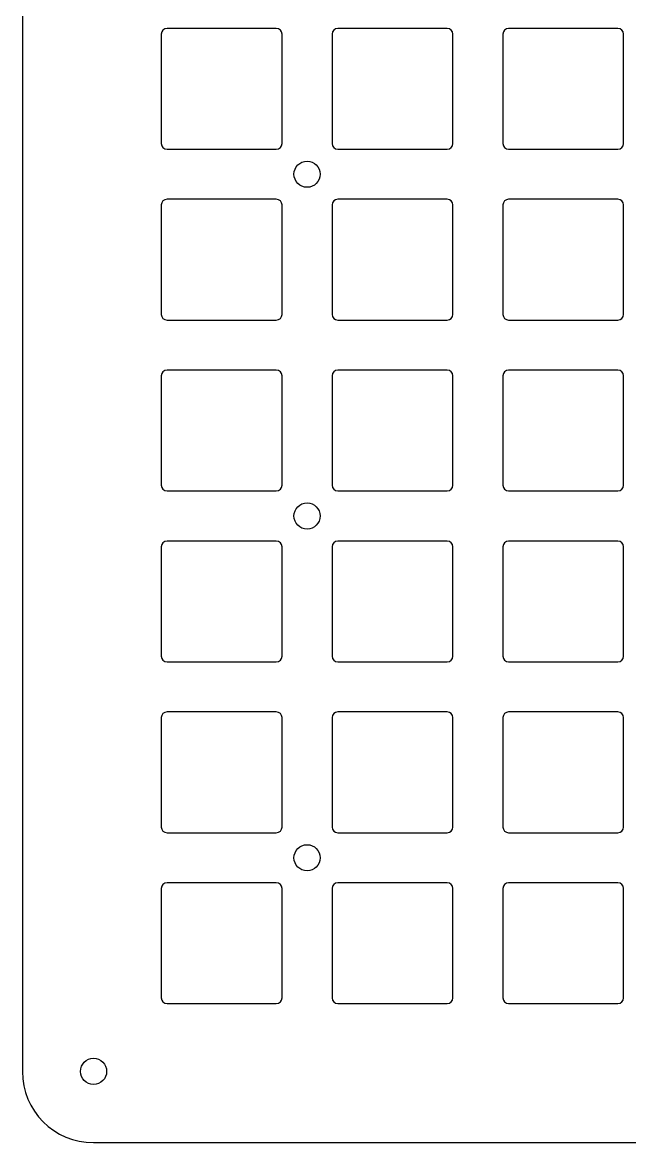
# Model space of a CAD drawing. Header units: millimetres. Extents: x -12 to 188, y -12 to 188.
# Drawn here: x -12.5 to 40.8, y -12.5 to 85.8 of the extents above; entities that cross this region are included whole.
import ezdxf

# ---------------------------------------------------------------- set-up
doc = ezdxf.new("R2010")
doc.units = ezdxf.units.MM
doc.layers.add('Body', color=7, linetype='CONTINUOUS')

msp = doc.modelspace()

# ---------------------------------------------------------------- linework, layer by layer
at = {"layer": 'Body'}
for p, q in [((-12.5, 181.25), (-12.5, -6.25)), ((-12.5, 181.25, -3), (-12.5, -6.25, -3)), ((-12.5, 181.25), (-12.5, -6.25)), ((-12.5, 181.25, -3), (-12.5, -6.25, -3)), ((-0.3, 84.8), (-0.3, 75.2)), ((-0.3, 84.8, -3), (-0.3, 75.2, -3)), ((-0.3, 84.8), (-0.3, 75.2)), ((-0.3, 84.8, -3), (-0.3, 75.2, -3)), ((-0.3, 84.8), (-0.3, 84.8, -3)), ((-0.3, 84.8), (-0.3, 84.8, -3)), ((9.8, 85.3), (0.2, 85.3)), ((9.8, 85.3, -3), (0.2, 85.3, -3)), ((0.2, 85.3), (0.2, 85.3, -3)), ((9.8, 85.3), (0.2, 85.3)), ((0.2, 85.3), (0.2, 85.3, -3)), ((9.8, 85.3, -3), (0.2, 85.3, -3)), ((9.8, 85.3), (9.8, 85.3, -3)), ((9.8, 85.3), (9.8, 85.3, -3)), ((10.3, 75.2), (10.3, 84.8)), ((10.3, 75.2, -3), (10.3, 84.8, -3)), ((10.3, 75.2), (10.3, 84.8)), ((10.3, 84.8), (10.3, 84.8, -3)), ((10.3, 75.2, -3), (10.3, 84.8, -3)), ((10.3, 84.8), (10.3, 84.8, -3)), ((14.7, 84.8), (14.7, 75.2)), ((14.7, 84.8, -3), (14.7, 75.2, -3)), ((14.7, 84.8), (14.7, 75.2)), ((14.7, 84.8, -3), (14.7, 75.2, -3)), ((14.7, 84.8), (14.7, 84.8, -3)), ((14.7, 84.8), (14.7, 84.8, -3)), ((24.8, 85.3), (15.2, 85.3)), ((24.8, 85.3, -3), (15.2, 85.3, -3)), ((15.2, 85.3), (15.2, 85.3, -3)), ((24.8, 85.3), (15.2, 85.3)), ((15.2, 85.3), (15.2, 85.3, -3)), ((24.8, 85.3, -3), (15.2, 85.3, -3)), ((24.8, 85.3), (24.8, 85.3, -3)), ((24.8, 85.3), (24.8, 85.3, -3)), ((25.3, 75.2), (25.3, 84.8)), ((25.3, 75.2, -3), (25.3, 84.8, -3)), ((25.3, 75.2), (25.3, 84.8)), ((25.3, 84.8), (25.3, 84.8, -3)), ((25.3, 75.2, -3), (25.3, 84.8, -3)), ((25.3, 84.8), (25.3, 84.8, -3)), ((29.7, 84.8), (29.7, 75.2)), ((29.7, 84.8, -3), (29.7, 75.2, -3)), ((29.7, 84.8), (29.7, 75.2)), ((29.7, 84.8, -3), (29.7, 75.2, -3)), ((29.7, 84.8), (29.7, 84.8, -3)), ((29.7, 84.8), (29.7, 84.8, -3)), ((39.8, 85.3), (30.2, 85.3)), ((39.8, 85.3, -3), (30.2, 85.3, -3)), ((30.2, 85.3), (30.2, 85.3, -3)), ((39.8, 85.3), (30.2, 85.3)), ((30.2, 85.3), (30.2, 85.3, -3)), ((39.8, 85.3, -3), (30.2, 85.3, -3)), ((39.8, 85.3), (39.8, 85.3, -3)), ((39.8, 85.3), (39.8, 85.3, -3)), ((40.3, 75.2), (40.3, 84.8)), ((40.3, 75.2, -3), (40.3, 84.8, -3)), ((40.3, 75.2), (40.3, 84.8)), ((40.3, 84.8), (40.3, 84.8, -3)), ((40.3, 75.2, -3), (40.3, 84.8, -3)), ((40.3, 84.8), (40.3, 84.8, -3)), ((-0.3, 75.2), (-0.3, 75.2, -3)), ((-0.3, 75.2), (-0.3, 75.2, -3)), ((10.3, 75.2), (10.3, 75.2, -3)), ((10.3, 75.2), (10.3, 75.2, -3)), ((14.7, 75.2), (14.7, 75.2, -3)), ((14.7, 75.2), (14.7, 75.2, -3)), ((25.3, 75.2), (25.3, 75.2, -3)), ((25.3, 75.2), (25.3, 75.2, -3)), ((29.7, 75.2), (29.7, 75.2, -3)), ((29.7, 75.2), (29.7, 75.2, -3)), ((40.3, 75.2), (40.3, 75.2, -3)), ((40.3, 75.2), (40.3, 75.2, -3)), ((0.2, 74.7), (9.8, 74.7)), ((0.2, 74.7, -3), (9.8, 74.7, -3)), ((0.2, 74.7), (9.8, 74.7)), ((0.2, 74.7, -3), (9.8, 74.7, -3)), ((0.2, 74.7), (0.2, 74.7, -3)), ((0.2, 74.7), (0.2, 74.7, -3)), ((9.8, 74.7), (9.8, 74.7, -3)), ((9.8, 74.7), (9.8, 74.7, -3)), ((15.2, 74.7), (24.8, 74.7)), ((15.2, 74.7, -3), (24.8, 74.7, -3)), ((15.2, 74.7), (24.8, 74.7)), ((15.2, 74.7, -3), (24.8, 74.7, -3)), ((15.2, 74.7), (15.2, 74.7, -3)), ((15.2, 74.7), (15.2, 74.7, -3)), ((24.8, 74.7), (24.8, 74.7, -3)), ((24.8, 74.7), (24.8, 74.7, -3)), ((30.2, 74.7), (39.8, 74.7)), ((30.2, 74.7, -3), (39.8, 74.7, -3)), ((30.2, 74.7), (39.8, 74.7)), ((30.2, 74.7, -3), (39.8, 74.7, -3)), ((30.2, 74.7), (30.2, 74.7, -3)), ((30.2, 74.7), (30.2, 74.7, -3)), ((39.8, 74.7), (39.8, 74.7, -3)), ((39.8, 74.7), (39.8, 74.7, -3)), ((13.65, 72.5), (13.65, 72.5, -3)), ((13.65, 72.5), (13.65, 72.5, -3)), ((9.8, 70.3), (0.2, 70.3)), ((9.8, 70.3, -3), (0.2, 70.3, -3)), ((0.2, 70.3), (0.2, 70.3, -3)), ((9.8, 70.3), (0.2, 70.3)), ((0.2, 70.3), (0.2, 70.3, -3)), ((9.8, 70.3, -3), (0.2, 70.3, -3)), ((9.8, 70.3), (9.8, 70.3, -3)), ((9.8, 70.3), (9.8, 70.3, -3)), ((24.8, 70.3), (15.2, 70.3)), ((24.8, 70.3, -3), (15.2, 70.3, -3)), ((15.2, 70.3), (15.2, 70.3, -3)), ((24.8, 70.3), (15.2, 70.3)), ((15.2, 70.3), (15.2, 70.3, -3)), ((24.8, 70.3, -3), (15.2, 70.3, -3)), ((24.8, 70.3), (24.8, 70.3, -3)), ((24.8, 70.3), (24.8, 70.3, -3)), ((39.8, 70.3), (30.2, 70.3)), ((39.8, 70.3, -3), (30.2, 70.3, -3)), ((30.2, 70.3), (30.2, 70.3, -3)), ((39.8, 70.3), (30.2, 70.3)), ((30.2, 70.3), (30.2, 70.3, -3)), ((39.8, 70.3, -3), (30.2, 70.3, -3)), ((39.8, 70.3), (39.8, 70.3, -3)), ((39.8, 70.3), (39.8, 70.3, -3)), ((-0.3, 69.8), (-0.3, 60.2)), ((-0.3, 69.8, -3), (-0.3, 60.2, -3)), ((-0.3, 69.8), (-0.3, 60.2)), ((-0.3, 69.8, -3), (-0.3, 60.2, -3)), ((-0.3, 69.8), (-0.3, 69.8, -3)), ((-0.3, 69.8), (-0.3, 69.8, -3)), ((10.3, 60.2), (10.3, 69.8)), ((10.3, 60.2, -3), (10.3, 69.8, -3)), ((10.3, 60.2), (10.3, 69.8)), ((10.3, 69.8), (10.3, 69.8, -3)), ((10.3, 60.2, -3), (10.3, 69.8, -3)), ((10.3, 69.8), (10.3, 69.8, -3)), ((14.7, 69.8), (14.7, 60.2)), ((14.7, 69.8, -3), (14.7, 60.2, -3)), ((14.7, 69.8), (14.7, 60.2)), ((14.7, 69.8, -3), (14.7, 60.2, -3)), ((14.7, 69.8), (14.7, 69.8, -3)), ((14.7, 69.8), (14.7, 69.8, -3)), ((25.3, 60.2), (25.3, 69.8)), ((25.3, 60.2, -3), (25.3, 69.8, -3)), ((25.3, 60.2), (25.3, 69.8)), ((25.3, 69.8), (25.3, 69.8, -3)), ((25.3, 60.2, -3), (25.3, 69.8, -3)), ((25.3, 69.8), (25.3, 69.8, -3)), ((29.7, 69.8), (29.7, 60.2)), ((29.7, 69.8, -3), (29.7, 60.2, -3)), ((29.7, 69.8), (29.7, 60.2)), ((29.7, 69.8, -3), (29.7, 60.2, -3)), ((29.7, 69.8), (29.7, 69.8, -3)), ((29.7, 69.8), (29.7, 69.8, -3)), ((40.3, 60.2), (40.3, 69.8)), ((40.3, 60.2, -3), (40.3, 69.8, -3)), ((40.3, 60.2), (40.3, 69.8)), ((40.3, 69.8), (40.3, 69.8, -3)), ((40.3, 60.2, -3), (40.3, 69.8, -3)), ((40.3, 69.8), (40.3, 69.8, -3)), ((-0.3, 60.2), (-0.3, 60.2, -3)), ((-0.3, 60.2), (-0.3, 60.2, -3)), ((10.3, 60.2), (10.3, 60.2, -3)), ((10.3, 60.2), (10.3, 60.2, -3)), ((14.7, 60.2), (14.7, 60.2, -3)), ((14.7, 60.2), (14.7, 60.2, -3)), ((25.3, 60.2), (25.3, 60.2, -3)), ((25.3, 60.2), (25.3, 60.2, -3)), ((29.7, 60.2), (29.7, 60.2, -3)), ((29.7, 60.2), (29.7, 60.2, -3)), ((40.3, 60.2), (40.3, 60.2, -3)), ((40.3, 60.2), (40.3, 60.2, -3)), ((0.2, 59.7), (9.8, 59.7)), ((0.2, 59.7, -3), (9.8, 59.7, -3)), ((0.2, 59.7), (9.8, 59.7)), ((0.2, 59.7, -3), (9.8, 59.7, -3)), ((0.2, 59.7), (0.2, 59.7, -3)), ((0.2, 59.7), (0.2, 59.7, -3)), ((9.8, 59.7), (9.8, 59.7, -3)), ((9.8, 59.7), (9.8, 59.7, -3)), ((15.2, 59.7), (24.8, 59.7)), ((15.2, 59.7, -3), (24.8, 59.7, -3)), ((15.2, 59.7), (24.8, 59.7)), ((15.2, 59.7, -3), (24.8, 59.7, -3)), ((15.2, 59.7), (15.2, 59.7, -3)), ((15.2, 59.7), (15.2, 59.7, -3)), ((24.8, 59.7), (24.8, 59.7, -3)), ((24.8, 59.7), (24.8, 59.7, -3)), ((30.2, 59.7), (39.8, 59.7)), ((30.2, 59.7, -3), (39.8, 59.7, -3)), ((30.2, 59.7), (39.8, 59.7)), ((30.2, 59.7, -3), (39.8, 59.7, -3)), ((30.2, 59.7), (30.2, 59.7, -3)), ((30.2, 59.7), (30.2, 59.7, -3)), ((39.8, 59.7), (39.8, 59.7, -3)), ((39.8, 59.7), (39.8, 59.7, -3)), ((9.8, 55.3), (0.2, 55.3)), ((9.8, 55.3, -3), (0.2, 55.3, -3)), ((0.2, 55.3), (0.2, 55.3, -3)), ((9.8, 55.3), (0.2, 55.3)), ((0.2, 55.3), (0.2, 55.3, -3)), ((9.8, 55.3, -3), (0.2, 55.3, -3)), ((9.8, 55.3), (9.8, 55.3, -3)), ((9.8, 55.3), (9.8, 55.3, -3)), ((24.8, 55.3), (15.2, 55.3)), ((24.8, 55.3, -3), (15.2, 55.3, -3)), ((15.2, 55.3), (15.2, 55.3, -3)), ((24.8, 55.3), (15.2, 55.3)), ((15.2, 55.3), (15.2, 55.3, -3)), ((24.8, 55.3, -3), (15.2, 55.3, -3)), ((24.8, 55.3), (24.8, 55.3, -3)), ((24.8, 55.3), (24.8, 55.3, -3)), ((39.8, 55.3), (30.2, 55.3)), ((39.8, 55.3, -3), (30.2, 55.3, -3)), ((30.2, 55.3), (30.2, 55.3, -3)), ((39.8, 55.3), (30.2, 55.3)), ((30.2, 55.3), (30.2, 55.3, -3)), ((39.8, 55.3, -3), (30.2, 55.3, -3)), ((39.8, 55.3), (39.8, 55.3, -3)), ((39.8, 55.3), (39.8, 55.3, -3)), ((-0.3, 54.8), (-0.3, 45.2)), ((-0.3, 54.8, -3), (-0.3, 45.2, -3)), ((-0.3, 54.8), (-0.3, 45.2)), ((-0.3, 54.8, -3), (-0.3, 45.2, -3)), ((-0.3, 54.8), (-0.3, 54.8, -3)), ((-0.3, 54.8), (-0.3, 54.8, -3)), ((10.3, 45.2), (10.3, 54.8)), ((10.3, 45.2, -3), (10.3, 54.8, -3)), ((10.3, 45.2), (10.3, 54.8)), ((10.3, 54.8), (10.3, 54.8, -3)), ((10.3, 45.2, -3), (10.3, 54.8, -3)), ((10.3, 54.8), (10.3, 54.8, -3)), ((14.7, 54.8), (14.7, 45.2)), ((14.7, 54.8, -3), (14.7, 45.2, -3)), ((14.7, 54.8), (14.7, 45.2)), ((14.7, 54.8, -3), (14.7, 45.2, -3)), ((14.7, 54.8), (14.7, 54.8, -3)), ((14.7, 54.8), (14.7, 54.8, -3)), ((25.3, 45.2), (25.3, 54.8)), ((25.3, 45.2, -3), (25.3, 54.8, -3)), ((25.3, 45.2), (25.3, 54.8)), ((25.3, 54.8), (25.3, 54.8, -3)), ((25.3, 45.2, -3), (25.3, 54.8, -3)), ((25.3, 54.8), (25.3, 54.8, -3)), ((29.7, 54.8), (29.7, 45.2)), ((29.7, 54.8, -3), (29.7, 45.2, -3)), ((29.7, 54.8), (29.7, 45.2)), ((29.7, 54.8, -3), (29.7, 45.2, -3)), ((29.7, 54.8), (29.7, 54.8, -3)), ((29.7, 54.8), (29.7, 54.8, -3)), ((40.3, 45.2), (40.3, 54.8)), ((40.3, 45.2, -3), (40.3, 54.8, -3)), ((40.3, 45.2), (40.3, 54.8)), ((40.3, 54.8), (40.3, 54.8, -3)), ((40.3, 45.2, -3), (40.3, 54.8, -3)), ((40.3, 54.8), (40.3, 54.8, -3)), ((-0.3, 45.2), (-0.3, 45.2, -3)), ((-0.3, 45.2), (-0.3, 45.2, -3)), ((0.2, 44.7), (9.8, 44.7)), ((0.2, 44.7, -3), (9.8, 44.7, -3)), ((0.2, 44.7), (9.8, 44.7)), ((0.2, 44.7, -3), (9.8, 44.7, -3)), ((0.2, 44.7), (0.2, 44.7, -3)), ((0.2, 44.7), (0.2, 44.7, -3)), ((9.8, 44.7), (9.8, 44.7, -3)), ((9.8, 44.7), (9.8, 44.7, -3)), ((10.3, 45.2), (10.3, 45.2, -3)), ((10.3, 45.2), (10.3, 45.2, -3)), ((14.7, 45.2), (14.7, 45.2, -3)), ((14.7, 45.2), (14.7, 45.2, -3)), ((15.2, 44.7), (24.8, 44.7)), ((15.2, 44.7, -3), (24.8, 44.7, -3)), ((15.2, 44.7), (24.8, 44.7)), ((15.2, 44.7, -3), (24.8, 44.7, -3)), ((15.2, 44.7), (15.2, 44.7, -3)), ((15.2, 44.7), (15.2, 44.7, -3)), ((24.8, 44.7), (24.8, 44.7, -3)), ((24.8, 44.7), (24.8, 44.7, -3)), ((25.3, 45.2), (25.3, 45.2, -3)), ((25.3, 45.2), (25.3, 45.2, -3)), ((29.7, 45.2), (29.7, 45.2, -3)), ((29.7, 45.2), (29.7, 45.2, -3)), ((30.2, 44.7), (39.8, 44.7)), ((30.2, 44.7, -3), (39.8, 44.7, -3)), ((30.2, 44.7), (39.8, 44.7)), ((30.2, 44.7, -3), (39.8, 44.7, -3)), ((30.2, 44.7), (30.2, 44.7, -3)), ((30.2, 44.7), (30.2, 44.7, -3)), ((39.8, 44.7), (39.8, 44.7, -3)), ((39.8, 44.7), (39.8, 44.7, -3)), ((40.3, 45.2), (40.3, 45.2, -3)), ((40.3, 45.2), (40.3, 45.2, -3)), ((13.65, 42.5), (13.65, 42.5, -3)), ((13.65, 42.5), (13.65, 42.5, -3)), ((-0.3, 39.8), (-0.3, 30.2)), ((-0.3, 39.8, -3), (-0.3, 30.2, -3)), ((-0.3, 39.8), (-0.3, 30.2)), ((-0.3, 39.8, -3), (-0.3, 30.2, -3)), ((-0.3, 39.8), (-0.3, 39.8, -3)), ((-0.3, 39.8), (-0.3, 39.8, -3)), ((9.8, 40.3), (0.2, 40.3)), ((9.8, 40.3, -3), (0.2, 40.3, -3)), ((0.2, 40.3), (0.2, 40.3, -3)), ((9.8, 40.3), (0.2, 40.3)), ((0.2, 40.3), (0.2, 40.3, -3)), ((9.8, 40.3, -3), (0.2, 40.3, -3)), ((9.8, 40.3), (9.8, 40.3, -3)), ((9.8, 40.3), (9.8, 40.3, -3)), ((10.3, 30.2), (10.3, 39.8)), ((10.3, 30.2, -3), (10.3, 39.8, -3)), ((10.3, 30.2), (10.3, 39.8)), ((10.3, 39.8), (10.3, 39.8, -3)), ((10.3, 30.2, -3), (10.3, 39.8, -3)), ((10.3, 39.8), (10.3, 39.8, -3)), ((14.7, 39.8), (14.7, 30.2)), ((14.7, 39.8, -3), (14.7, 30.2, -3)), ((14.7, 39.8), (14.7, 30.2)), ((14.7, 39.8, -3), (14.7, 30.2, -3)), ((14.7, 39.8), (14.7, 39.8, -3)), ((14.7, 39.8), (14.7, 39.8, -3)), ((24.8, 40.3), (15.2, 40.3)), ((24.8, 40.3, -3), (15.2, 40.3, -3)), ((15.2, 40.3), (15.2, 40.3, -3)), ((24.8, 40.3), (15.2, 40.3)), ((15.2, 40.3), (15.2, 40.3, -3)), ((24.8, 40.3, -3), (15.2, 40.3, -3)), ((24.8, 40.3), (24.8, 40.3, -3)), ((24.8, 40.3), (24.8, 40.3, -3)), ((25.3, 30.2), (25.3, 39.8)), ((25.3, 30.2, -3), (25.3, 39.8, -3)), ((25.3, 30.2), (25.3, 39.8)), ((25.3, 39.8), (25.3, 39.8, -3)), ((25.3, 30.2, -3), (25.3, 39.8, -3)), ((25.3, 39.8), (25.3, 39.8, -3)), ((29.7, 39.8), (29.7, 30.2)), ((29.7, 39.8, -3), (29.7, 30.2, -3)), ((29.7, 39.8), (29.7, 30.2)), ((29.7, 39.8, -3), (29.7, 30.2, -3)), ((29.7, 39.8), (29.7, 39.8, -3)), ((29.7, 39.8), (29.7, 39.8, -3)), ((39.8, 40.3), (30.2, 40.3)), ((39.8, 40.3, -3), (30.2, 40.3, -3)), ((30.2, 40.3), (30.2, 40.3, -3)), ((39.8, 40.3), (30.2, 40.3)), ((30.2, 40.3), (30.2, 40.3, -3)), ((39.8, 40.3, -3), (30.2, 40.3, -3)), ((39.8, 40.3), (39.8, 40.3, -3)), ((39.8, 40.3), (39.8, 40.3, -3)), ((40.3, 30.2), (40.3, 39.8)), ((40.3, 30.2, -3), (40.3, 39.8, -3)), ((40.3, 30.2), (40.3, 39.8)), ((40.3, 39.8), (40.3, 39.8, -3)), ((40.3, 30.2, -3), (40.3, 39.8, -3)), ((40.3, 39.8), (40.3, 39.8, -3)), ((-0.3, 30.2), (-0.3, 30.2, -3)), ((-0.3, 30.2), (-0.3, 30.2, -3)), ((0.2, 29.7), (9.8, 29.7)), ((0.2, 29.7, -3), (9.8, 29.7, -3)), ((0.2, 29.7), (9.8, 29.7)), ((0.2, 29.7, -3), (9.8, 29.7, -3)), ((0.2, 29.7), (0.2, 29.7, -3)), ((0.2, 29.7), (0.2, 29.7, -3)), ((9.8, 29.7), (9.8, 29.7, -3)), ((9.8, 29.7), (9.8, 29.7, -3)), ((10.3, 30.2), (10.3, 30.2, -3)), ((10.3, 30.2), (10.3, 30.2, -3)), ((14.7, 30.2), (14.7, 30.2, -3)), ((14.7, 30.2), (14.7, 30.2, -3)), ((15.2, 29.7), (24.8, 29.7)), ((15.2, 29.7, -3), (24.8, 29.7, -3)), ((15.2, 29.7), (24.8, 29.7)), ((15.2, 29.7, -3), (24.8, 29.7, -3)), ((15.2, 29.7), (15.2, 29.7, -3)), ((15.2, 29.7), (15.2, 29.7, -3)), ((24.8, 29.7), (24.8, 29.7, -3)), ((24.8, 29.7), (24.8, 29.7, -3)), ((25.3, 30.2), (25.3, 30.2, -3)), ((25.3, 30.2), (25.3, 30.2, -3)), ((29.7, 30.2), (29.7, 30.2, -3)), ((29.7, 30.2), (29.7, 30.2, -3)), ((30.2, 29.7), (39.8, 29.7)), ((30.2, 29.7, -3), (39.8, 29.7, -3)), ((30.2, 29.7), (39.8, 29.7)), ((30.2, 29.7, -3), (39.8, 29.7, -3)), ((30.2, 29.7), (30.2, 29.7, -3)), ((30.2, 29.7), (30.2, 29.7, -3)), ((39.8, 29.7), (39.8, 29.7, -3)), ((39.8, 29.7), (39.8, 29.7, -3)), ((40.3, 30.2), (40.3, 30.2, -3)), ((40.3, 30.2), (40.3, 30.2, -3)), ((-0.3, 24.8), (-0.3, 15.2)), ((-0.3, 24.8, -3), (-0.3, 15.2, -3)), ((-0.3, 24.8), (-0.3, 15.2)), ((-0.3, 24.8, -3), (-0.3, 15.2, -3)), ((-0.3, 24.8), (-0.3, 24.8, -3)), ((-0.3, 24.8), (-0.3, 24.8, -3)), ((9.8, 25.3), (0.2, 25.3)), ((9.8, 25.3, -3), (0.2, 25.3, -3)), ((0.2, 25.3), (0.2, 25.3, -3)), ((9.8, 25.3), (0.2, 25.3)), ((0.2, 25.3), (0.2, 25.3, -3)), ((9.8, 25.3, -3), (0.2, 25.3, -3)), ((9.8, 25.3), (9.8, 25.3, -3)), ((9.8, 25.3), (9.8, 25.3, -3)), ((10.3, 15.2), (10.3, 24.8)), ((10.3, 15.2, -3), (10.3, 24.8, -3)), ((10.3, 15.2), (10.3, 24.8)), ((10.3, 24.8), (10.3, 24.8, -3)), ((10.3, 15.2, -3), (10.3, 24.8, -3)), ((10.3, 24.8), (10.3, 24.8, -3)), ((14.7, 24.8), (14.7, 15.2)), ((14.7, 24.8, -3), (14.7, 15.2, -3)), ((14.7, 24.8), (14.7, 15.2)), ((14.7, 24.8, -3), (14.7, 15.2, -3)), ((14.7, 24.8), (14.7, 24.8, -3)), ((14.7, 24.8), (14.7, 24.8, -3)), ((24.8, 25.3), (15.2, 25.3)), ((24.8, 25.3, -3), (15.2, 25.3, -3)), ((15.2, 25.3), (15.2, 25.3, -3)), ((24.8, 25.3), (15.2, 25.3)), ((15.2, 25.3), (15.2, 25.3, -3)), ((24.8, 25.3, -3), (15.2, 25.3, -3)), ((24.8, 25.3), (24.8, 25.3, -3)), ((24.8, 25.3), (24.8, 25.3, -3)), ((25.3, 15.2), (25.3, 24.8)), ((25.3, 15.2, -3), (25.3, 24.8, -3)), ((25.3, 15.2), (25.3, 24.8)), ((25.3, 24.8), (25.3, 24.8, -3)), ((25.3, 15.2, -3), (25.3, 24.8, -3)), ((25.3, 24.8), (25.3, 24.8, -3)), ((29.7, 24.8), (29.7, 15.2)), ((29.7, 24.8, -3), (29.7, 15.2, -3)), ((29.7, 24.8), (29.7, 15.2)), ((29.7, 24.8, -3), (29.7, 15.2, -3)), ((29.7, 24.8), (29.7, 24.8, -3)), ((29.7, 24.8), (29.7, 24.8, -3)), ((39.8, 25.3), (30.2, 25.3)), ((39.8, 25.3, -3), (30.2, 25.3, -3)), ((30.2, 25.3), (30.2, 25.3, -3)), ((39.8, 25.3), (30.2, 25.3)), ((30.2, 25.3), (30.2, 25.3, -3)), ((39.8, 25.3, -3), (30.2, 25.3, -3)), ((39.8, 25.3), (39.8, 25.3, -3)), ((39.8, 25.3), (39.8, 25.3, -3)), ((40.3, 15.2), (40.3, 24.8)), ((40.3, 15.2, -3), (40.3, 24.8, -3)), ((40.3, 15.2), (40.3, 24.8)), ((40.3, 24.8), (40.3, 24.8, -3)), ((40.3, 15.2, -3), (40.3, 24.8, -3)), ((40.3, 24.8), (40.3, 24.8, -3)), ((-0.3, 15.2), (-0.3, 15.2, -3)), ((-0.3, 15.2), (-0.3, 15.2, -3)), ((10.3, 15.2), (10.3, 15.2, -3)), ((10.3, 15.2), (10.3, 15.2, -3)), ((14.7, 15.2), (14.7, 15.2, -3)), ((14.7, 15.2), (14.7, 15.2, -3)), ((25.3, 15.2), (25.3, 15.2, -3)), ((25.3, 15.2), (25.3, 15.2, -3)), ((29.7, 15.2), (29.7, 15.2, -3)), ((29.7, 15.2), (29.7, 15.2, -3)), ((40.3, 15.2), (40.3, 15.2, -3)), ((40.3, 15.2), (40.3, 15.2, -3)), ((0.2, 14.7), (9.8, 14.7)), ((0.2, 14.7, -3), (9.8, 14.7, -3)), ((0.2, 14.7), (9.8, 14.7)), ((0.2, 14.7, -3), (9.8, 14.7, -3)), ((0.2, 14.7), (0.2, 14.7, -3)), ((0.2, 14.7), (0.2, 14.7, -3)), ((9.8, 14.7), (9.8, 14.7, -3)), ((9.8, 14.7), (9.8, 14.7, -3)), ((15.2, 14.7), (24.8, 14.7)), ((15.2, 14.7, -3), (24.8, 14.7, -3)), ((15.2, 14.7), (24.8, 14.7)), ((15.2, 14.7, -3), (24.8, 14.7, -3)), ((15.2, 14.7), (15.2, 14.7, -3)), ((15.2, 14.7), (15.2, 14.7, -3)), ((24.8, 14.7), (24.8, 14.7, -3)), ((24.8, 14.7), (24.8, 14.7, -3)), ((30.2, 14.7), (39.8, 14.7)), ((30.2, 14.7, -3), (39.8, 14.7, -3)), ((30.2, 14.7), (39.8, 14.7)), ((30.2, 14.7, -3), (39.8, 14.7, -3)), ((30.2, 14.7), (30.2, 14.7, -3)), ((30.2, 14.7), (30.2, 14.7, -3)), ((39.8, 14.7), (39.8, 14.7, -3)), ((39.8, 14.7), (39.8, 14.7, -3)), ((13.65, 12.5), (13.65, 12.5, -3)), ((13.65, 12.5), (13.65, 12.5, -3)), ((9.8, 10.3), (0.2, 10.3)), ((9.8, 10.3, -3), (0.2, 10.3, -3)), ((0.2, 10.3), (0.2, 10.3, -3)), ((9.8, 10.3), (0.2, 10.3)), ((0.2, 10.3), (0.2, 10.3, -3)), ((9.8, 10.3, -3), (0.2, 10.3, -3)), ((9.8, 10.3), (9.8, 10.3, -3)), ((9.8, 10.3), (9.8, 10.3, -3)), ((24.8, 10.3), (15.2, 10.3)), ((24.8, 10.3, -3), (15.2, 10.3, -3)), ((15.2, 10.3), (15.2, 10.3, -3)), ((24.8, 10.3), (15.2, 10.3)), ((15.2, 10.3), (15.2, 10.3, -3)), ((24.8, 10.3, -3), (15.2, 10.3, -3)), ((24.8, 10.3), (24.8, 10.3, -3)), ((24.8, 10.3), (24.8, 10.3, -3)), ((39.8, 10.3), (30.2, 10.3)), ((39.8, 10.3, -3), (30.2, 10.3, -3)), ((30.2, 10.3), (30.2, 10.3, -3)), ((39.8, 10.3), (30.2, 10.3)), ((30.2, 10.3), (30.2, 10.3, -3)), ((39.8, 10.3, -3), (30.2, 10.3, -3)), ((39.8, 10.3), (39.8, 10.3, -3)), ((39.8, 10.3), (39.8, 10.3, -3)), ((-0.3, 9.8), (-0.3, 0.2)), ((-0.3, 9.8, -3), (-0.3, 0.2, -3)), ((-0.3, 9.8), (-0.3, 0.2)), ((-0.3, 9.8, -3), (-0.3, 0.2, -3)), ((-0.3, 9.8), (-0.3, 9.8, -3)), ((-0.3, 9.8), (-0.3, 9.8, -3)), ((10.3, 0.2), (10.3, 9.8)), ((10.3, 0.2, -3), (10.3, 9.8, -3)), ((10.3, 0.2), (10.3, 9.8)), ((10.3, 9.8), (10.3, 9.8, -3)), ((10.3, 0.2, -3), (10.3, 9.8, -3)), ((10.3, 9.8), (10.3, 9.8, -3)), ((14.7, 9.8), (14.7, 0.2)), ((14.7, 9.8, -3), (14.7, 0.2, -3)), ((14.7, 9.8), (14.7, 0.2)), ((14.7, 9.8, -3), (14.7, 0.2, -3)), ((14.7, 9.8), (14.7, 9.8, -3)), ((14.7, 9.8), (14.7, 9.8, -3)), ((25.3, 0.2), (25.3, 9.8)), ((25.3, 0.2, -3), (25.3, 9.8, -3)), ((25.3, 0.2), (25.3, 9.8)), ((25.3, 9.8), (25.3, 9.8, -3)), ((25.3, 0.2, -3), (25.3, 9.8, -3)), ((25.3, 9.8), (25.3, 9.8, -3)), ((29.7, 9.8), (29.7, 0.2)), ((29.7, 9.8, -3), (29.7, 0.2, -3)), ((29.7, 9.8), (29.7, 0.2)), ((29.7, 9.8, -3), (29.7, 0.2, -3)), ((29.7, 9.8), (29.7, 9.8, -3)), ((29.7, 9.8), (29.7, 9.8, -3)), ((40.3, 0.2), (40.3, 9.8)), ((40.3, 0.2, -3), (40.3, 9.8, -3)), ((40.3, 0.2), (40.3, 9.8)), ((40.3, 9.8), (40.3, 9.8, -3)), ((40.3, 0.2, -3), (40.3, 9.8, -3)), ((40.3, 9.8), (40.3, 9.8, -3)), ((-0.3, 0.2), (-0.3, 0.2, -3)), ((-0.3, 0.2), (-0.3, 0.2, -3)), ((10.3, 0.2), (10.3, 0.2, -3)), ((10.3, 0.2), (10.3, 0.2, -3)), ((14.7, 0.2), (14.7, 0.2, -3)), ((14.7, 0.2), (14.7, 0.2, -3)), ((25.3, 0.2), (25.3, 0.2, -3)), ((25.3, 0.2), (25.3, 0.2, -3)), ((29.7, 0.2), (29.7, 0.2, -3)), ((29.7, 0.2), (29.7, 0.2, -3)), ((40.3, 0.2), (40.3, 0.2, -3)), ((40.3, 0.2), (40.3, 0.2, -3)), ((0.2, -0.3), (9.8, -0.3)), ((0.2, -0.3, -3), (9.8, -0.3, -3)), ((0.2, -0.3), (9.8, -0.3)), ((0.2, -0.3, -3), (9.8, -0.3, -3)), ((0.2, -0.3), (0.2, -0.3, -3)), ((0.2, -0.3), (0.2, -0.3, -3)), ((9.8, -0.3), (9.8, -0.3, -3)), ((9.8, -0.3), (9.8, -0.3, -3)), ((15.2, -0.3), (24.8, -0.3)), ((15.2, -0.3, -3), (24.8, -0.3, -3)), ((15.2, -0.3), (24.8, -0.3)), ((15.2, -0.3, -3), (24.8, -0.3, -3)), ((15.2, -0.3), (15.2, -0.3, -3)), ((15.2, -0.3), (15.2, -0.3, -3)), ((24.8, -0.3), (24.8, -0.3, -3)), ((24.8, -0.3), (24.8, -0.3, -3)), ((30.2, -0.3), (39.8, -0.3)), ((30.2, -0.3, -3), (39.8, -0.3, -3)), ((30.2, -0.3), (39.8, -0.3)), ((30.2, -0.3, -3), (39.8, -0.3, -3)), ((30.2, -0.3), (30.2, -0.3, -3)), ((30.2, -0.3), (30.2, -0.3, -3)), ((39.8, -0.3), (39.8, -0.3, -3)), ((39.8, -0.3), (39.8, -0.3, -3)), ((-12.5, -6.25), (-12.5, -6.25, -3)), ((-12.5, -6.25), (-12.5, -6.25, -3)), ((-5.1, -6.25), (-5.1, -6.25, -3)), ((-5.1, -6.25), (-5.1, -6.25, -3)), ((-6.25, -12.5), (181.25, -12.5)), ((-6.25, -12.5), (-6.25, -12.5, -3)), ((-6.25, -12.5, -3), (181.25, -12.5, -3)), ((-6.25, -12.5), (181.25, -12.5)), ((-6.25, -12.5), (-6.25, -12.5, -3)), ((-6.25, -12.5, -3), (181.25, -12.5, -3))]:
    msp.add_line(p, q, dxfattribs=at)
for centre in [(12.5, 72.5), (12.5, 72.5), (12.5, 72.5), (12.5, 72.5), (12.5, 42.5), (12.5, 42.5), (12.5, 42.5), (12.5, 42.5), (12.5, 12.5), (12.5, 12.5), (12.5, 12.5), (12.5, 12.5), (-6.25, -6.25), (-6.25, -6.25), (-6.25, -6.25), (-6.25, -6.25)]:
    msp.add_circle(centre, 1.15, dxfattribs=at)
for centre, radius, start, end in [((0.2, 84.8), 0.5, 90, 180), ((0.2, 84.8, -3), 0.5, 90, 180), ((0.2, 84.8), 0.5, 90, 180), ((0.2, 84.8, -3), 0.5, 90, 180), ((9.8, 84.8), 0.5, 0, 90), ((9.8, 84.8, -3), 0.5, 0, 90), ((9.8, 84.8), 0.5, 0, 90), ((9.8, 84.8, -3), 0.5, 0, 90), ((15.2, 84.8), 0.5, 90, 180), ((15.2, 84.8, -3), 0.5, 90, 180), ((15.2, 84.8), 0.5, 90, 180), ((15.2, 84.8, -3), 0.5, 90, 180), ((24.8, 84.8), 0.5, 0, 90), ((24.8, 84.8, -3), 0.5, 0, 90), ((24.8, 84.8), 0.5, 0, 90), ((24.8, 84.8, -3), 0.5, 0, 90), ((30.2, 84.8), 0.5, 90, 180), ((30.2, 84.8, -3), 0.5, 90, 180), ((30.2, 84.8), 0.5, 90, 180), ((30.2, 84.8, -3), 0.5, 90, 180), ((39.8, 84.8), 0.5, 0, 90), ((39.8, 84.8, -3), 0.5, 0, 90), ((39.8, 84.8), 0.5, 0, 90), ((39.8, 84.8, -3), 0.5, 0, 90), ((0.2, 75.2), 0.5, 180, -90), ((0.2, 75.2, -3), 0.5, 180, -90), ((0.2, 75.2), 0.5, 180, -90), ((0.2, 75.2, -3), 0.5, 180, -90), ((9.8, 75.2), 0.5, -90, 0), ((9.8, 75.2, -3), 0.5, -90, 0), ((9.8, 75.2), 0.5, -90, 0), ((9.8, 75.2, -3), 0.5, -90, 0), ((15.2, 75.2), 0.5, 180, -90), ((15.2, 75.2, -3), 0.5, 180, -90), ((15.2, 75.2), 0.5, 180, -90), ((15.2, 75.2, -3), 0.5, 180, -90), ((24.8, 75.2), 0.5, -90, 0), ((24.8, 75.2, -3), 0.5, -90, 0), ((24.8, 75.2), 0.5, -90, 0), ((24.8, 75.2, -3), 0.5, -90, 0), ((30.2, 75.2), 0.5, 180, -90), ((30.2, 75.2, -3), 0.5, 180, -90), ((30.2, 75.2), 0.5, 180, -90), ((30.2, 75.2, -3), 0.5, 180, -90), ((39.8, 75.2), 0.5, -90, 0), ((39.8, 75.2, -3), 0.5, -90, 0), ((39.8, 75.2), 0.5, -90, 0), ((39.8, 75.2, -3), 0.5, -90, 0), ((0.2, 69.8), 0.5, 90, 180), ((0.2, 69.8, -3), 0.5, 90, 180), ((0.2, 69.8), 0.5, 90, 180), ((0.2, 69.8, -3), 0.5, 90, 180), ((9.8, 69.8), 0.5, 0, 90), ((9.8, 69.8, -3), 0.5, 0, 90), ((9.8, 69.8), 0.5, 0, 90), ((9.8, 69.8, -3), 0.5, 0, 90), ((15.2, 69.8), 0.5, 90, 180), ((15.2, 69.8, -3), 0.5, 90, 180), ((15.2, 69.8), 0.5, 90, 180), ((15.2, 69.8, -3), 0.5, 90, 180), ((24.8, 69.8), 0.5, 0, 90), ((24.8, 69.8, -3), 0.5, 0, 90), ((24.8, 69.8), 0.5, 0, 90), ((24.8, 69.8, -3), 0.5, 0, 90), ((30.2, 69.8), 0.5, 90, 180), ((30.2, 69.8, -3), 0.5, 90, 180), ((30.2, 69.8), 0.5, 90, 180), ((30.2, 69.8, -3), 0.5, 90, 180), ((39.8, 69.8), 0.5, 0, 90), ((39.8, 69.8, -3), 0.5, 0, 90), ((39.8, 69.8), 0.5, 0, 90), ((39.8, 69.8, -3), 0.5, 0, 90), ((0.2, 60.2), 0.5, 180, -90), ((0.2, 60.2, -3), 0.5, 180, -90), ((0.2, 60.2), 0.5, 180, -90), ((0.2, 60.2, -3), 0.5, 180, -90), ((9.8, 60.2), 0.5, -90, 0), ((9.8, 60.2, -3), 0.5, -90, 0), ((9.8, 60.2), 0.5, -90, 0), ((9.8, 60.2, -3), 0.5, -90, 0), ((15.2, 60.2), 0.5, 180, -90), ((15.2, 60.2, -3), 0.5, 180, -90), ((15.2, 60.2), 0.5, 180, -90), ((15.2, 60.2, -3), 0.5, 180, -90), ((24.8, 60.2), 0.5, -90, 0), ((24.8, 60.2, -3), 0.5, -90, 0), ((24.8, 60.2), 0.5, -90, 0), ((24.8, 60.2, -3), 0.5, -90, 0), ((30.2, 60.2), 0.5, 180, -90), ((30.2, 60.2, -3), 0.5, 180, -90), ((30.2, 60.2), 0.5, 180, -90), ((30.2, 60.2, -3), 0.5, 180, -90), ((39.8, 60.2), 0.5, -90, 0), ((39.8, 60.2, -3), 0.5, -90, 0), ((39.8, 60.2), 0.5, -90, 0), ((39.8, 60.2, -3), 0.5, -90, 0), ((0.2, 54.8), 0.5, 90, 180), ((0.2, 54.8, -3), 0.5, 90, 180), ((0.2, 54.8), 0.5, 90, 180), ((0.2, 54.8, -3), 0.5, 90, 180), ((9.8, 54.8), 0.5, 0, 90), ((9.8, 54.8, -3), 0.5, 0, 90), ((9.8, 54.8), 0.5, 0, 90), ((9.8, 54.8, -3), 0.5, 0, 90), ((15.2, 54.8), 0.5, 90, 180), ((15.2, 54.8, -3), 0.5, 90, 180), ((15.2, 54.8), 0.5, 90, 180), ((15.2, 54.8, -3), 0.5, 90, 180), ((24.8, 54.8), 0.5, 0, 90), ((24.8, 54.8, -3), 0.5, 0, 90), ((24.8, 54.8), 0.5, 0, 90), ((24.8, 54.8, -3), 0.5, 0, 90), ((30.2, 54.8), 0.5, 90, 180), ((30.2, 54.8, -3), 0.5, 90, 180), ((30.2, 54.8), 0.5, 90, 180), ((30.2, 54.8, -3), 0.5, 90, 180), ((39.8, 54.8), 0.5, 0, 90), ((39.8, 54.8, -3), 0.5, 0, 90), ((39.8, 54.8), 0.5, 0, 90), ((39.8, 54.8, -3), 0.5, 0, 90), ((0.2, 45.2), 0.5, 180, -90), ((0.2, 45.2, -3), 0.5, 180, -90), ((0.2, 45.2), 0.5, 180, -90), ((0.2, 45.2, -3), 0.5, 180, -90), ((9.8, 45.2), 0.5, -90, 0), ((9.8, 45.2, -3), 0.5, -90, 0), ((9.8, 45.2), 0.5, -90, 0), ((9.8, 45.2, -3), 0.5, -90, 0), ((15.2, 45.2), 0.5, 180, -90), ((15.2, 45.2, -3), 0.5, 180, -90), ((15.2, 45.2), 0.5, 180, -90), ((15.2, 45.2, -3), 0.5, 180, -90), ((24.8, 45.2), 0.5, -90, 0), ((24.8, 45.2, -3), 0.5, -90, 0), ((24.8, 45.2), 0.5, -90, 0), ((24.8, 45.2, -3), 0.5, -90, 0), ((30.2, 45.2), 0.5, 180, -90), ((30.2, 45.2, -3), 0.5, 180, -90), ((30.2, 45.2), 0.5, 180, -90), ((30.2, 45.2, -3), 0.5, 180, -90), ((39.8, 45.2), 0.5, -90, 0), ((39.8, 45.2, -3), 0.5, -90, 0), ((39.8, 45.2), 0.5, -90, 0), ((39.8, 45.2, -3), 0.5, -90, 0), ((0.2, 39.8), 0.5, 90, 180), ((0.2, 39.8, -3), 0.5, 90, 180), ((0.2, 39.8), 0.5, 90, 180), ((0.2, 39.8, -3), 0.5, 90, 180), ((9.8, 39.8), 0.5, 0, 90), ((9.8, 39.8, -3), 0.5, 0, 90), ((9.8, 39.8), 0.5, 0, 90), ((9.8, 39.8, -3), 0.5, 0, 90), ((15.2, 39.8), 0.5, 90, 180), ((15.2, 39.8, -3), 0.5, 90, 180), ((15.2, 39.8), 0.5, 90, 180), ((15.2, 39.8, -3), 0.5, 90, 180), ((24.8, 39.8), 0.5, 0, 90), ((24.8, 39.8, -3), 0.5, 0, 90), ((24.8, 39.8), 0.5, 0, 90), ((24.8, 39.8, -3), 0.5, 0, 90), ((30.2, 39.8), 0.5, 90, 180), ((30.2, 39.8, -3), 0.5, 90, 180), ((30.2, 39.8), 0.5, 90, 180), ((30.2, 39.8, -3), 0.5, 90, 180), ((39.8, 39.8), 0.5, 0, 90), ((39.8, 39.8, -3), 0.5, 0, 90), ((39.8, 39.8), 0.5, 0, 90), ((39.8, 39.8, -3), 0.5, 0, 90), ((0.2, 30.2), 0.5, 180, -90), ((0.2, 30.2, -3), 0.5, 180, -90), ((0.2, 30.2), 0.5, 180, -90), ((0.2, 30.2, -3), 0.5, 180, -90), ((9.8, 30.2), 0.5, -90, 0), ((9.8, 30.2, -3), 0.5, -90, 0), ((9.8, 30.2), 0.5, -90, 0), ((9.8, 30.2, -3), 0.5, -90, 0), ((15.2, 30.2), 0.5, 180, -90), ((15.2, 30.2, -3), 0.5, 180, -90), ((15.2, 30.2), 0.5, 180, -90), ((15.2, 30.2, -3), 0.5, 180, -90), ((24.8, 30.2), 0.5, -90, 0), ((24.8, 30.2, -3), 0.5, -90, 0), ((24.8, 30.2), 0.5, -90, 0), ((24.8, 30.2, -3), 0.5, -90, 0), ((30.2, 30.2), 0.5, 180, -90), ((30.2, 30.2, -3), 0.5, 180, -90), ((30.2, 30.2), 0.5, 180, -90), ((30.2, 30.2, -3), 0.5, 180, -90), ((39.8, 30.2), 0.5, -90, 0), ((39.8, 30.2, -3), 0.5, -90, 0), ((39.8, 30.2), 0.5, -90, 0), ((39.8, 30.2, -3), 0.5, -90, 0), ((0.2, 24.8), 0.5, 90, 180), ((0.2, 24.8, -3), 0.5, 90, 180), ((0.2, 24.8), 0.5, 90, 180), ((0.2, 24.8, -3), 0.5, 90, 180), ((9.8, 24.8), 0.5, 0, 90), ((9.8, 24.8, -3), 0.5, 0, 90), ((9.8, 24.8), 0.5, 0, 90), ((9.8, 24.8, -3), 0.5, 0, 90), ((15.2, 24.8), 0.5, 90, 180), ((15.2, 24.8, -3), 0.5, 90, 180), ((15.2, 24.8), 0.5, 90, 180), ((15.2, 24.8, -3), 0.5, 90, 180), ((24.8, 24.8), 0.5, 0, 90), ((24.8, 24.8, -3), 0.5, 0, 90), ((24.8, 24.8), 0.5, 0, 90), ((24.8, 24.8, -3), 0.5, 0, 90), ((30.2, 24.8), 0.5, 90, 180), ((30.2, 24.8, -3), 0.5, 90, 180), ((30.2, 24.8), 0.5, 90, 180), ((30.2, 24.8, -3), 0.5, 90, 180), ((39.8, 24.8), 0.5, 0, 90), ((39.8, 24.8, -3), 0.5, 0, 90), ((39.8, 24.8), 0.5, 0, 90), ((39.8, 24.8, -3), 0.5, 0, 90), ((0.2, 15.2), 0.5, 180, -90), ((0.2, 15.2, -3), 0.5, 180, -90), ((0.2, 15.2), 0.5, 180, -90), ((0.2, 15.2, -3), 0.5, 180, -90), ((9.8, 15.2), 0.5, -90, 0), ((9.8, 15.2, -3), 0.5, -90, 0), ((9.8, 15.2), 0.5, -90, 0), ((9.8, 15.2, -3), 0.5, -90, 0), ((15.2, 15.2), 0.5, 180, -90), ((15.2, 15.2, -3), 0.5, 180, -90), ((15.2, 15.2), 0.5, 180, -90), ((15.2, 15.2, -3), 0.5, 180, -90), ((24.8, 15.2), 0.5, -90, 0), ((24.8, 15.2, -3), 0.5, -90, 0), ((24.8, 15.2), 0.5, -90, 0), ((24.8, 15.2, -3), 0.5, -90, 0), ((30.2, 15.2), 0.5, 180, -90), ((30.2, 15.2, -3), 0.5, 180, -90), ((30.2, 15.2), 0.5, 180, -90), ((30.2, 15.2, -3), 0.5, 180, -90), ((39.8, 15.2), 0.5, -90, 0), ((39.8, 15.2, -3), 0.5, -90, 0), ((39.8, 15.2), 0.5, -90, 0), ((39.8, 15.2, -3), 0.5, -90, 0), ((0.2, 9.8), 0.5, 90, 180), ((0.2, 9.8, -3), 0.5, 90, 180), ((0.2, 9.8), 0.5, 90, 180), ((0.2, 9.8, -3), 0.5, 90, 180), ((9.8, 9.8), 0.5, 0, 90), ((9.8, 9.8, -3), 0.5, 0, 90), ((9.8, 9.8), 0.5, 0, 90), ((9.8, 9.8, -3), 0.5, 0, 90), ((15.2, 9.8), 0.5, 90, 180), ((15.2, 9.8, -3), 0.5, 90, 180), ((15.2, 9.8), 0.5, 90, 180), ((15.2, 9.8, -3), 0.5, 90, 180), ((24.8, 9.8), 0.5, 0, 90), ((24.8, 9.8, -3), 0.5, 0, 90), ((24.8, 9.8), 0.5, 0, 90), ((24.8, 9.8, -3), 0.5, 0, 90), ((30.2, 9.8), 0.5, 90, 180), ((30.2, 9.8, -3), 0.5, 90, 180), ((30.2, 9.8), 0.5, 90, 180), ((30.2, 9.8, -3), 0.5, 90, 180), ((39.8, 9.8), 0.5, 0, 90), ((39.8, 9.8, -3), 0.5, 0, 90), ((39.8, 9.8), 0.5, 0, 90), ((39.8, 9.8, -3), 0.5, 0, 90), ((0.2, 0.2), 0.5, 180, -90), ((0.2, 0.2, -3), 0.5, 180, -90), ((0.2, 0.2), 0.5, 180, -90), ((0.2, 0.2, -3), 0.5, 180, -90), ((9.8, 0.2), 0.5, -90, 0), ((9.8, 0.2, -3), 0.5, -90, 0), ((9.8, 0.2), 0.5, -90, 0), ((9.8, 0.2, -3), 0.5, -90, 0), ((15.2, 0.2), 0.5, 180, -90), ((15.2, 0.2, -3), 0.5, 180, -90), ((15.2, 0.2), 0.5, 180, -90), ((15.2, 0.2, -3), 0.5, 180, -90), ((24.8, 0.2), 0.5, -90, 0), ((24.8, 0.2, -3), 0.5, -90, 0), ((24.8, 0.2), 0.5, -90, 0), ((24.8, 0.2, -3), 0.5, -90, 0), ((30.2, 0.2), 0.5, 180, -90), ((30.2, 0.2, -3), 0.5, 180, -90), ((30.2, 0.2), 0.5, 180, -90), ((30.2, 0.2, -3), 0.5, 180, -90), ((39.8, 0.2), 0.5, -90, 0), ((39.8, 0.2, -3), 0.5, -90, 0), ((39.8, 0.2), 0.5, -90, 0), ((39.8, 0.2, -3), 0.5, -90, 0), ((-6.25, -6.25), 6.25, -180, -90), ((-6.25, -6.25), 6.25, -180, -90), ((-6.25, -6.25, -3), 6.25, -180, -90), ((-6.25, -6.25, -3), 6.25, -180, -90)]:
    msp.add_arc(centre, radius, start, end, dxfattribs=at)

doc.saveas('drawing.dxf')
